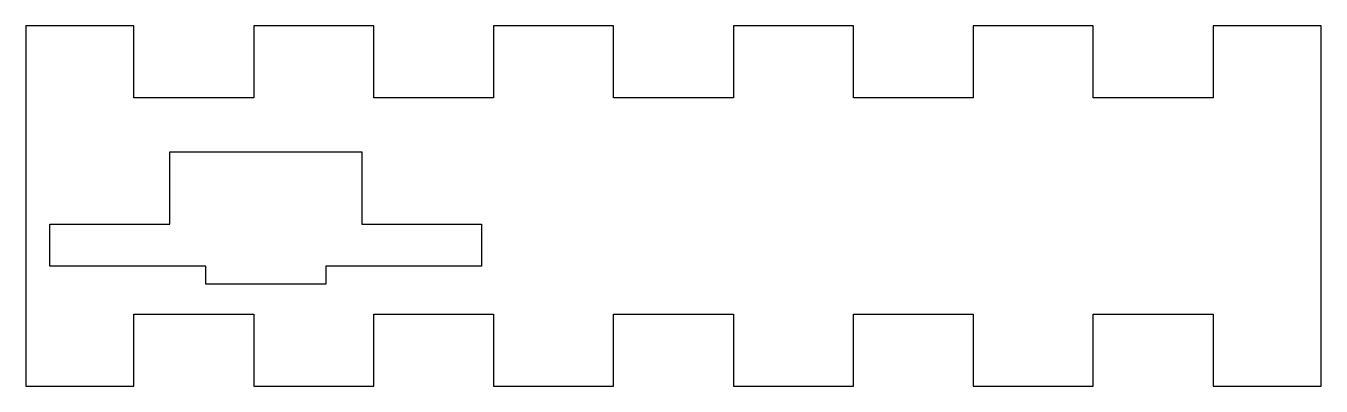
# Model space of a CAD drawing. Header units: millimetres. Extents: x -27 to 27, y -7.5 to 7.5.
import ezdxf

# ---------------------------------------------------------------- set-up
doc = ezdxf.new("R2010")
doc.units = ezdxf.units.MM

msp = doc.modelspace()

# ---------------------------------------------------------------- linework, layer by layer
at = {"color": 7, "linetype": 'Continuous', "lineweight": 25}
for p, q in [((-27, 7.5), (-27, -7.5)), ((-22.5, 7.5), (-27, 7.5)), ((-22.5, 4.5), (-22.5, 7.5)), ((-17.5, 7.5), (-17.5, 4.5)), ((-12.5, 7.5), (-17.5, 7.5)), ((-12.5, 4.5), (-12.5, 7.5)), ((-7.5, 7.5), (-7.5, 4.5)), ((-2.5, 7.5), (-7.5, 7.5)), ((-2.5, 4.5), (-2.5, 7.5)), ((2.5, 7.5), (2.5, 4.5)), ((7.5, 7.5), (2.5, 7.5)), ((7.5, 4.5), (7.5, 7.5)), ((12.5, 7.5), (12.5, 4.5)), ((17.5, 7.5), (12.5, 7.5)), ((17.5, 4.5), (17.5, 7.5)), ((22.5, 7.5), (22.5, 4.5)), ((27, 7.5), (22.5, 7.5)), ((27, -7.5), (27, 7.5)), ((-17.5, 4.5), (-22.5, 4.5)), ((-7.5, 4.5), (-12.5, 4.5)), ((2.5, 4.5), (-2.5, 4.5)), ((12.5, 4.5), (7.5, 4.5)), ((22.5, 4.5), (17.5, 4.5)), ((-21, 2.25), (-13, 2.25)), ((-21, -0.75), (-21, 2.25)), ((-13, 2.25), (-13, -0.75)), ((-26, -0.75), (-21, -0.75)), ((-26, -2.5), (-26, -0.75)), ((-13, -0.75), (-8, -0.75)), ((-8, -0.75), (-8, -2.5)), ((-19.5, -2.5), (-26, -2.5)), ((-19.5, -3.26), (-19.5, -2.5)), ((-14.5, -2.5), (-14.5, -3.26)), ((-8, -2.5), (-14.5, -2.5)), ((-14.5, -3.26), (-19.5, -3.26)), ((-22.5, -4.5), (-17.5, -4.5)), ((-22.5, -7.5), (-22.5, -4.5)), ((-17.5, -4.5), (-17.5, -7.5)), ((-12.5, -4.5), (-7.5, -4.5)), ((-12.5, -7.5), (-12.5, -4.5)), ((-7.5, -4.5), (-7.5, -7.5)), ((-2.5, -4.5), (2.5, -4.5)), ((-2.5, -7.5), (-2.5, -4.5)), ((2.5, -4.5), (2.5, -7.5)), ((7.5, -4.5), (12.5, -4.5)), ((7.5, -7.5), (7.5, -4.5)), ((12.5, -4.5), (12.5, -7.5)), ((17.5, -4.5), (22.5, -4.5)), ((17.5, -7.5), (17.5, -4.5)), ((22.5, -4.5), (22.5, -7.5)), ((-27, -7.5), (-22.5, -7.5)), ((-17.5, -7.5), (-12.5, -7.5)), ((-7.5, -7.5), (-2.5, -7.5)), ((2.5, -7.5), (7.5, -7.5)), ((12.5, -7.5), (17.5, -7.5)), ((22.5, -7.5), (27, -7.5))]:
    msp.add_line(p, q, dxfattribs=at)

doc.saveas('drawing.dxf')
